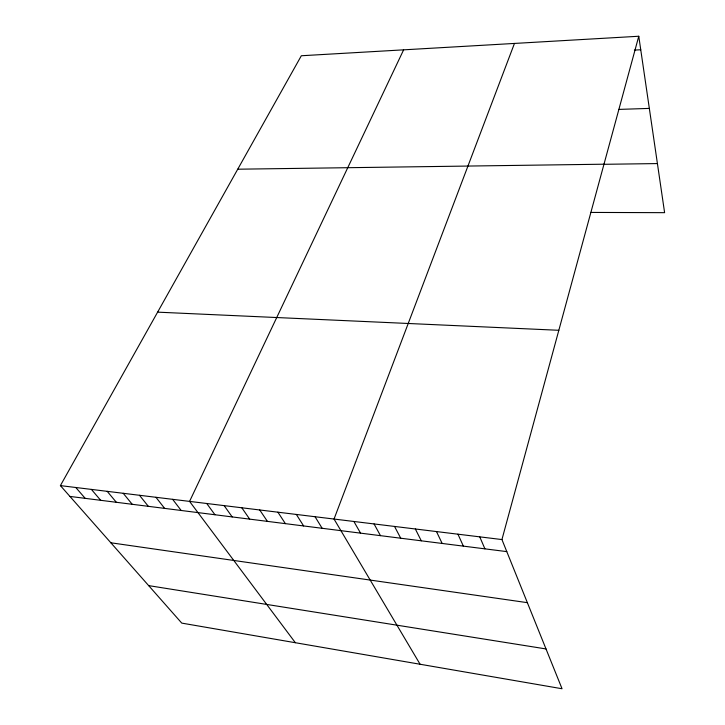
<?xml version="1.0" encoding="UTF-8"?>
<svg xmlns="http://www.w3.org/2000/svg" width="725" height="725" viewBox="0 0 725 725"><rect width="100%" height="100%" fill="white"/><g stroke="black" fill="none" stroke-linecap="round" stroke-linejoin="round"><path stroke-width="1.09" d="M501.936 539.563L638.77 36.25L301.328 55.753L60.392 485.614L181.757 623.11L562.047 688.75L501.936 539.563L60.392 485.614M514.46 43.437L334.035 519.046L420.083 664.245M403.626 49.844L189.569 501.392L295.356 642.713M634.348 50.107L640.746 49.762M618.842 109.403L649.337 108.406M237.737 169.206L603.979 164.203M603.898 164.303L657.421 163.578M590.803 212.425L664.607 212.67L638.77 36.25M157.615 312.149L558.83 330.292M69.935 496.426L506.793 551.616M110.852 542.78L527.365 602.665M148.67 585.619L546.007 648.938M75.781 487.49L85.197 498.347M91.386 489.402L100.666 500.304M107.2 491.332L116.335 502.28M123.223 493.29L132.222 504.292M139.463 495.275L148.326 506.322M155.938 497.287L164.638 508.388M172.632 499.326L181.177 510.472M206.734 503.494L214.953 514.741M224.143 505.615L232.19 516.925M241.806 507.781L249.672 519.127M259.722 509.965L267.407 521.366M277.892 512.185L285.387 523.64M296.335 514.442L303.63 525.942M315.049 516.726L322.136 528.28M353.891 521.474L360.552 533.138M374.055 523.939L380.48 535.657M394.536 526.441L400.726 538.213M415.343 528.978L421.279 540.814M436.477 531.561L442.159 543.451M457.946 534.18L463.366 546.124M479.76 536.853L484.907 548.843"/></g></svg>
